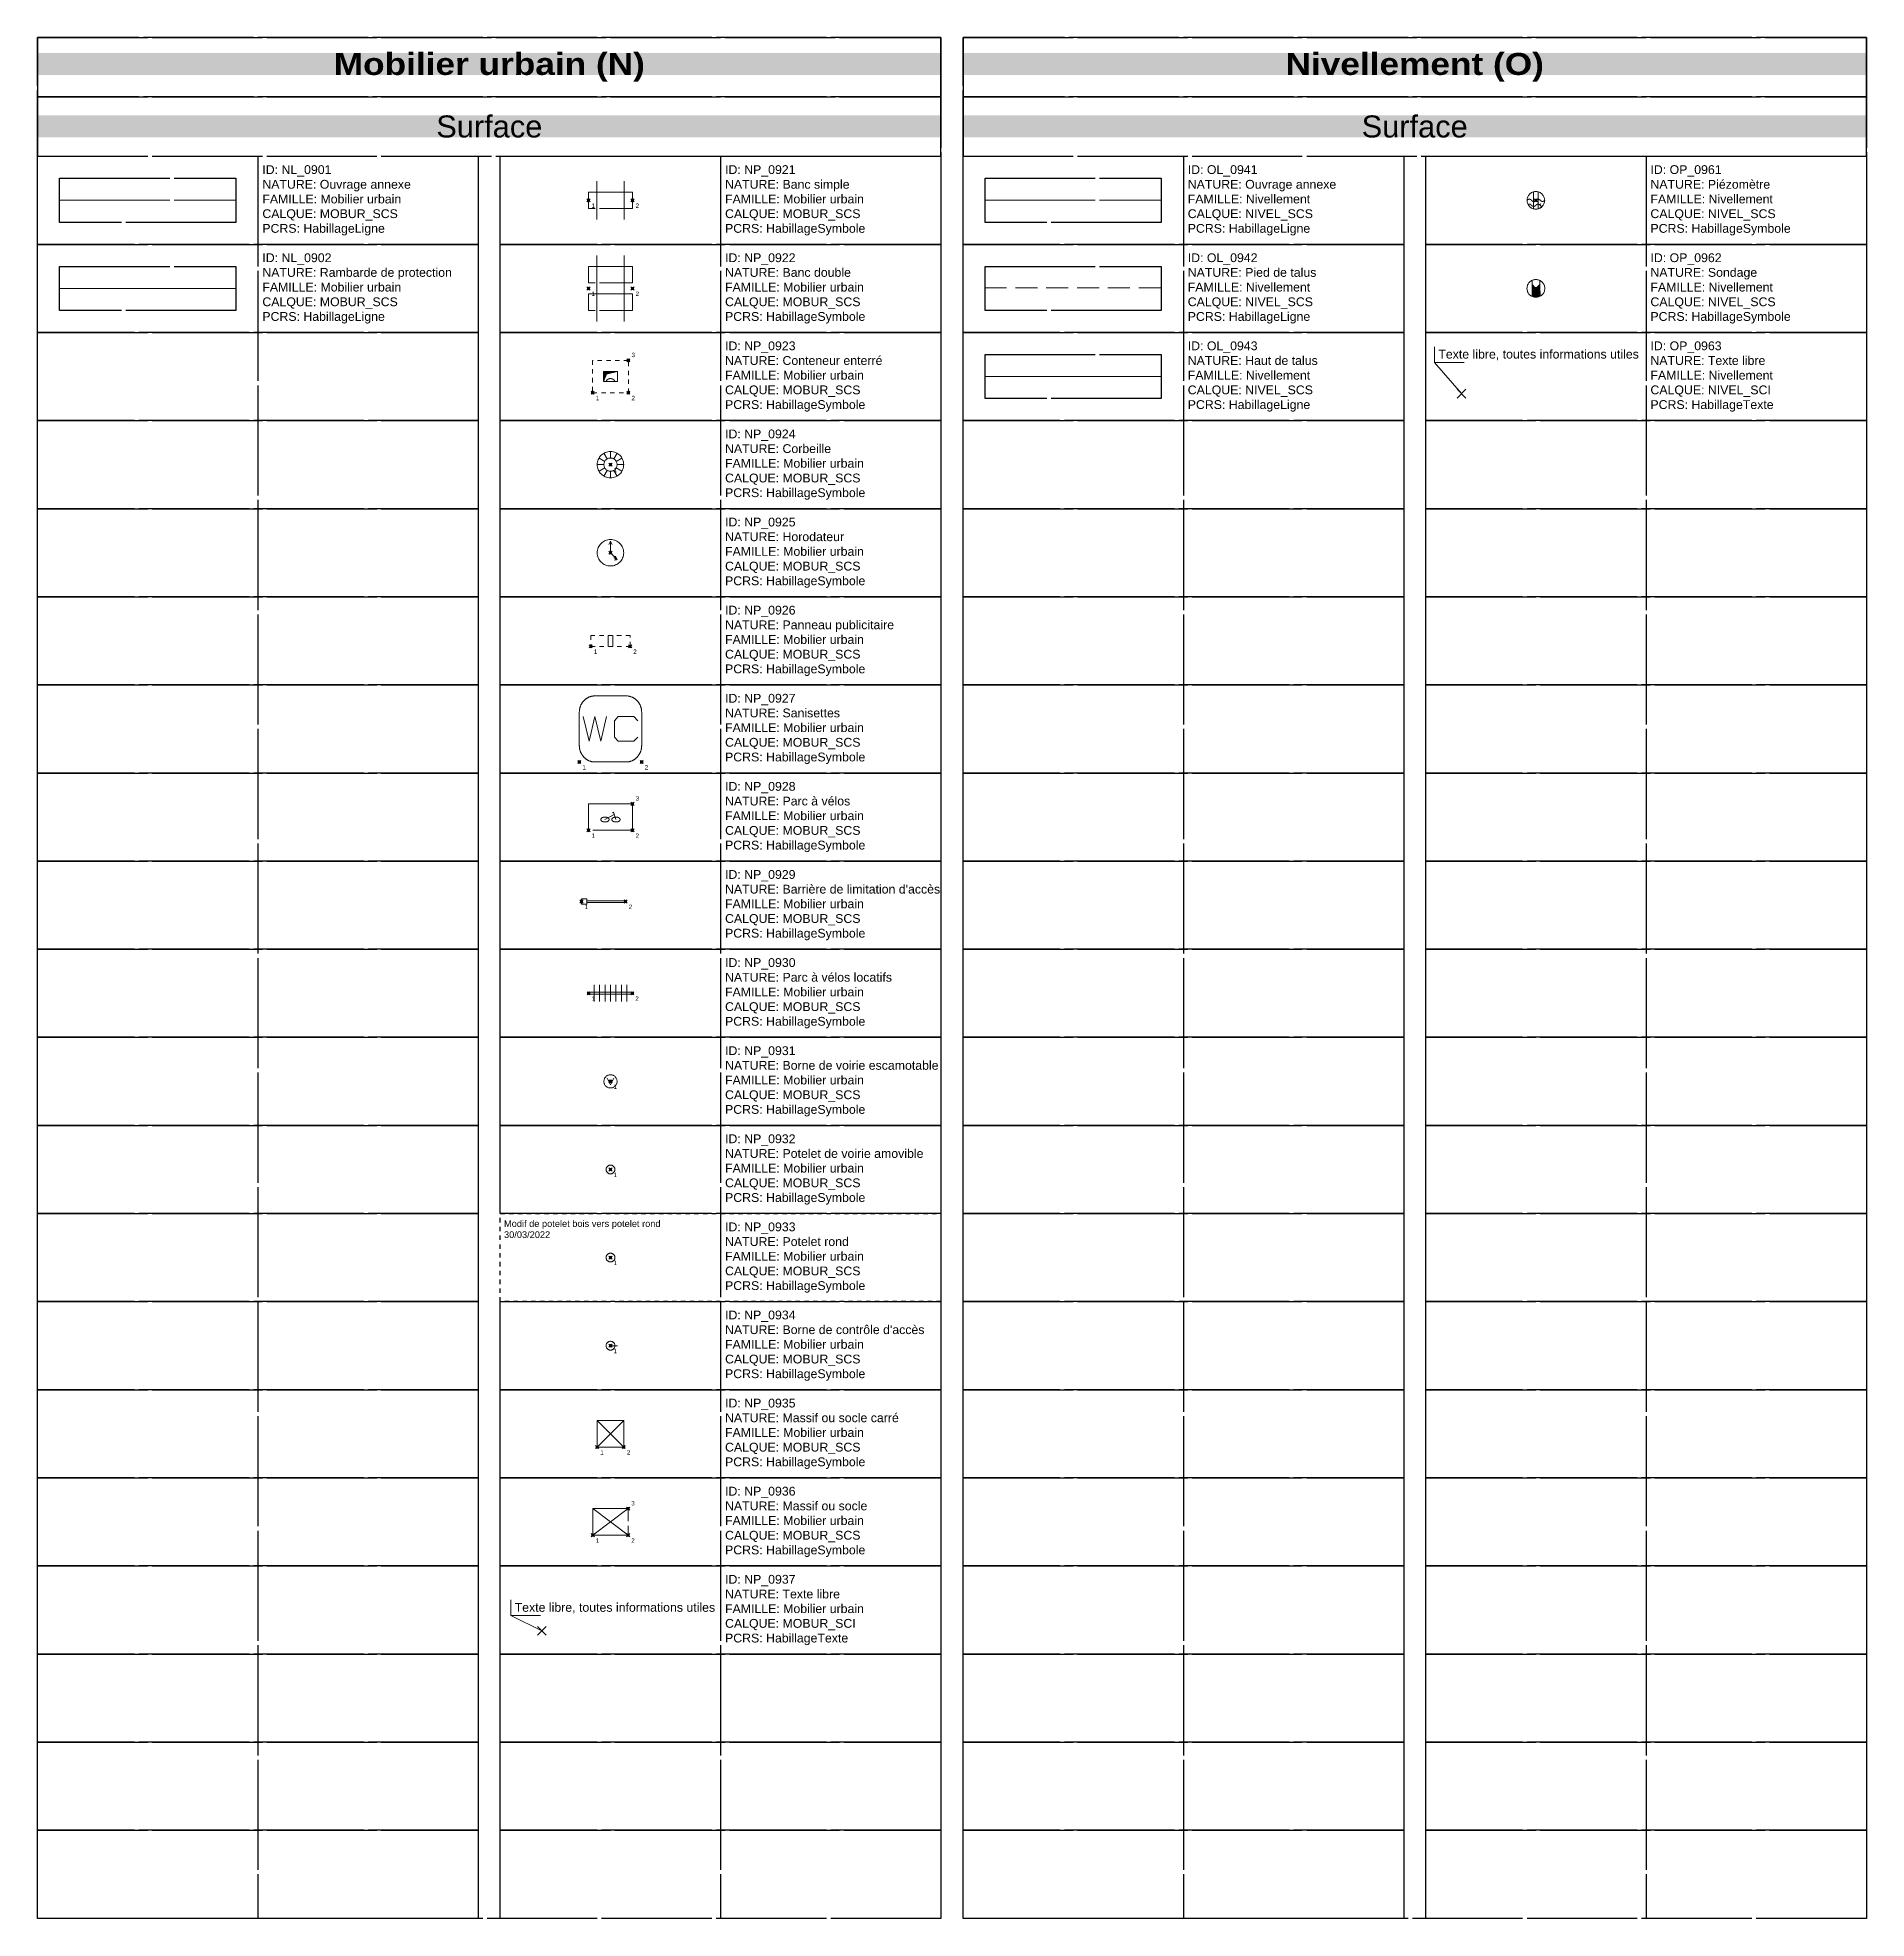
# Model space of a CAD drawing. Header units: metres. Extents: x 3067 to 3319, y 1703 to 1914.
# Drawn here: x 3109.05 to 3150.55, y 1759.87 to 1802.56 of the extents above; entities that cross this region are included whole.
import ezdxf

# ---------------------------------------------------------------- set-up
doc = ezdxf.new("R2010")
doc.units = ezdxf.units.M
doc.header["$PDMODE"] = 3
doc.header["$PDSIZE"] = 0.1
for name, pattern in [('NL_0901', [2.5, 2.5, 0]), ('OL_0941', [2.5, 2.5, 0]), ('OL_0942', [0.7, 0.5, -0.2]), ('Socle_Continu', [2.5, 2.5, 0]), ('Socle_Discontinu', [0.075, 0.05, -0.025])]:
    doc.linetypes.add(name, pattern=pattern)
doc.layers.get('0').update_dxf_attribs({"lineweight": 30})
for name, color, linetype, lineweight in [('1', 7, 'Socle_Continu', 30), ('2', 7, 'Socle_Continu', 30), ('3_sens et nbr de points', 7, 'Socle_Continu', 5), ('MOBUR_SCI', 251, 'Socle_Continu', 13), ('MOBUR_SCS', 251, 'Socle_Continu', 13), ('NIVEL_SCI', 102, 'Socle_Continu', 13), ('NIVEL_SCS', 102, 'Socle_Continu', 13)]:
    doc.layers.add(name, color=color, linetype=linetype, lineweight=lineweight)
doc.styles.get("Standard").update_dxf_attribs({"font": 'arial.ttf'})
doc.styles.add('Style_1', font='WINGDNG2.TTF')
doc.linetypes.add('NL_0902', pattern='A,0,["U",Style_1,S=0.127,R=0,X=-0.105,Y=-0.085],1', length=1)
doc.linetypes.add('OL_0943', pattern='A,0.4,["│",Standard,S=0.127,R=0,X=-0.32,Y=0.08],0.15,["l ı l ı l",Standard,S=0.127,R=0,X=-0.35,Y=0]', length=0.55)

# ---------------------------------------------------------------- blocks, each defined once
blk = doc.blocks.new('OP_0962')
at = {"layer": 'NIVEL_SCS', "linetype": 'Socle_Continu'}
h = blk.add_hatch(color=256, dxfattribs=at)
edge = h.paths.add_edge_path()
edge.add_line((-0.087, -0.181), (-0.087, 0.088))
edge.add_line((-0.087, 0.088), (0, 0))
edge.add_line((0, 0), (0.088, 0.088))
edge.add_line((0.088, 0.088), (0.088, -0.181))
edge.add_ellipse((0, 0.013), major_axis=(-0.151, 0.151), ratio=1, start_angle=110.798, end_angle=159.202, ccw=False)
for p, q in [((-0.087, -0.181), (-0.087, 0.181)), ((-0.087, -0.181), (-0.087, 0.088)), ((-0.087, 0.088), (0, 0)), ((-0.087, 0.088), (0, 0)), ((0, 0), (0.088, 0.088)), ((0, 0), (0.088, 0.088)), ((0.088, -0.181), (0.088, 0.181)), ((0.088, 0.088), (0.088, -0.181))]:
    blk.add_line(p, q, dxfattribs=at)
blk.add_circle((0, 0), 0.202, dxfattribs=at)
at = {"layer": 'NIVEL_SCS', "linetype": 'Socle_Continu', "flags": 9}
for tag, p in [('ID', (0.725, 0.539)), ('NATURE', (0.725, 0.218)), ('FAMILLE', (0.725, -0.103)), ('CALQUE', (0.725, -0.425)), ('PCRS', (0.725, -0.746))]:
    blk.add_attdef(tag, p, '', height=0.2, dxfattribs=at)
blk = doc.blocks.new('OP_0961')
at = {"layer": 'NIVEL_SCS', "linetype": 'Socle_Continu'}
for p, q in [((-0.05, 0.188), (-0.05, -0.187)), ((0.05, -0.187), (0.05, 0.188))]:
    blk.add_line(p, q, dxfattribs=at)
for points in [[(-0.1, 0, 0.035489), (-0.106, 0.007, 0.098491), (-0.126, 0.02, 0.098491), (-0.15, 0.025, 0.098491), (-0.174, 0.02, 0.098491), (-0.194, 0.007, 0.035489), (-0.2, 0, 0.098491)], [(-0.1, 0, 0.035489), (-0.094, -0.007, 0.098491), (-0.074, -0.02, 0.098491), (-0.05, -0.025, 0.098491), (-0.026, -0.02, 0.098491), (-0.006, -0.007, 0.035489), (0, 0, 0.098491)], [(0.1, 0, 0.035489), (0.094, 0.007, 0.098491), (0.074, 0.02, 0.098491), (0.05, 0.025, 0.098491), (0.026, 0.02, 0.098491), (0.006, 0.007, 0.035489), (0, 0, 0.098491)], [(0.1, 0, 0.035489), (0.106, -0.007, 0.098491), (0.126, -0.02, 0.098491), (0.15, -0.025, 0.098491), (0.174, -0.02, 0.098491), (0.194, -0.007, 0.035489), (0.2, 0, 0.098491)], [(-0.1, -0.112, 0.076987), (-0.109, -0.101, 0.098491), (-0.124, -0.09, 0.098491), (-0.142, -0.087, 0.098491), (-0.16, -0.09, 0.084355), (-0.174, -0.099)], [(-0.1, -0.112, 0.035489), (-0.094, -0.119, 0.098491), (-0.074, -0.133, 0.098491), (-0.05, -0.137, 0.098491), (-0.026, -0.133, 0.098491), (-0.006, -0.119, 0.035489), (0, -0.112, 0.098491)], [(0.1, -0.112, 0.035489), (0.094, -0.106, 0.098491), (0.074, -0.092, 0.098491), (0.05, -0.087, 0.098491), (0.026, -0.092, 0.098491), (0.006, -0.106, 0.035489), (0, -0.112, 0.098491)], [(0.1, -0.112, 0.080923), (0.109, -0.124, 0.098491), (0.123, -0.134, 0.098491), (0.141, -0.138, 0.017575), (0.144, -0.137, 0.098491)]]:
    blk.add_lwpolyline(points, format="xyb", dxfattribs=at)
blk.add_circle((0, 0), 0.2, dxfattribs=at)
at = {"layer": 'NIVEL_SCS', "linetype": 'Socle_Continu', "flags": 9}
for tag, p in [('ID', (0.961, 0.478)), ('NATURE', (0.961, 0.157)), ('FAMILLE', (0.961, -0.164)), ('CALQUE', (0.961, -0.485)), ('PCRS', (0.961, -0.807))]:
    blk.add_attdef(tag, p, '', height=0.2, dxfattribs=at)
blk = doc.blocks.new('*U63')
at = {"layer": 'NIVEL_SCI', "linetype": 'Socle_Continu'}
blk.add_line((-0.614, 0.709), (0, 0), dxfattribs=at)
at = {"layer": 'NIVEL_SCI', "linetype": 'Socle_Continu', "flags": 128}
blk.add_lwpolyline([(0.059, 0.709), (-0.614, 0.709), (-0.614, 1.066)], dxfattribs=at)
at = {"layer": 'NIVEL_SCI', "linetype": 'Socle_Continu'}
blk.add_point((0, 0), dxfattribs=at)
blk.add_attdef('TXT', (-0.526, 0.796), '', height=0.2, dxfattribs=at)
at = {"layer": 'NIVEL_SCI', "linetype": 'Socle_Continu', "flags": 9}
for tag, p in [('NATURE', (1.967, -0.177)), ('ID', (1.967, 0.144)), ('FAMILLE', (1.967, -0.499)), ('CALQUE', (1.967, -0.82)), ('PCRS', (1.967, -1.141))]:
    blk.add_attdef(tag, p, '', height=0.2, dxfattribs=at)
blk = doc.blocks.new('*U62')
at = {"layer": 'MOBUR_SCI', "linetype": 'Socle_Continu'}
blk.add_line((-0.705, 0.344), (0, 0), dxfattribs=at)
at = {"layer": 'MOBUR_SCI', "linetype": 'Socle_Continu', "flags": 128}
blk.add_lwpolyline([(-0.032, 0.344), (-0.705, 0.344), (-0.705, 0.701)], dxfattribs=at)
at = {"layer": 'MOBUR_SCI', "linetype": 'Socle_Continu'}
blk.add_point((0, 0), dxfattribs=at)
blk.add_attdef('TXT', (-0.617, 0.432), '', height=0.2, dxfattribs=at)
at = {"layer": 'MOBUR_SCI', "linetype": 'Socle_Continu', "flags": 9}
for tag, p in [('ID', (2.243, 0.041)), ('NATURE', (2.243, -0.28)), ('FAMILLE', (2.243, -0.602)), ('CALQUE', (2.243, -0.923)), ('PCRS', (2.243, -1.244))]:
    blk.add_attdef(tag, p, '', height=0.2, dxfattribs=at)
blk = doc.blocks.new('NP_0921')
at = {"layer": 'MOBUR_SCS', "linetype": 'Socle_Continu', "flags": 128}
for points in [[(0.188, -0.438), (0.188, 0.438)], [(0.812, -0.438), (0.812, 0.438)]]:
    blk.add_lwpolyline(points, dxfattribs=at)
blk.add_lwpolyline([(0, -0.188), (0, 0.188), (1, 0.188), (1, -0.188)], close=True, dxfattribs=at)
at = {"layer": 'MOBUR_SCS', "linetype": 'Socle_Continu', "flags": 9}
for tag, p in [('NATURE', (1.387, 0.266)), ('ID', (1.387, 0.588)), ('FAMILLE', (1.387, -0.055)), ('CALQUE', (1.387, -0.376)), ('PCRS', (1.387, -0.697))]:
    blk.add_attdef(tag, p, '', height=0.2, dxfattribs=at)
blk = doc.blocks.new('NP_0923')
at = {"layer": 'MOBUR_SCS', "linetype": 'Socle_Continu'}
blk.add_hatch(color=256, dxfattribs=at).paths.add_polyline_path([(0.25, 0.481), (0.562, 0.481), (0.317, 0.425), (0.25, 0.254)])
for p, q in [((0.25, 0.481), (0.562, 0.481)), ((0.25, 0.254), (0.25, 0.481)), ((0.562, 0.481), (0.317, 0.425)), ((0.562, 0.254), (0.562, 0.481)), ((0.317, 0.425), (0.25, 0.254)), ((0.25, 0.254), (0.562, 0.254))]:
    blk.add_line(p, q, dxfattribs=at)
at = {"layer": 'MOBUR_SCS', "linetype": 'Socle_Discontinu'}
blk.add_lwpolyline([(0, 0), (0.812, 0), (0.812, 0.735), (0, 0.735)], close=True, dxfattribs=at)
at = {"layer": 'MOBUR_SCS', "linetype": 'Socle_Continu'}
blk.add_lwpolyline([(0.508, 0.254, 0.022725), (0.505, 0.262, 0.101855), (0.481, 0.293, 0.094499), (0.447, 0.314, 0.089883), (0.406, 0.322, 0.089883), (0.365, 0.314, 0.094499), (0.331, 0.293, 0.101855), (0.308, 0.262, 0.022725), (0.305, 0.254, 0.107747)], format="xyb", dxfattribs=at)
at = {"layer": 'MOBUR_SCS', "linetype": 'Socle_Continu', "flags": 9}
for tag, p in [('ID', (1.418, 0.936)), ('NATURE', (1.418, 0.614)), ('FAMILLE', (1.418, 0.293)), ('CALQUE', (1.418, -0.028)), ('PCRS', (1.418, -0.349))]:
    blk.add_attdef(tag, p, '', height=0.2, dxfattribs=at)
blk = doc.blocks.new('NP_0924')
at = {"layer": 'MOBUR_SCS', "linetype": 'Socle_Continu'}
for p, q in [((-0.15, 0), (-0.3, 0)), ((-0.13, 0.075), (-0.26, 0.15)), ((-0.15, 0.26), (-0.075, 0.13)), ((0, 0.3), (0, 0.15)), ((0.075, 0.13), (0.15, 0.26)), ((0.26, 0.15), (0.13, 0.075)), ((0.15, 0), (0.3, 0)), ((-0.13, -0.075), (-0.26, -0.15)), ((-0.15, -0.26), (-0.075, -0.13)), ((0, -0.15), (0, -0.3)), ((0.075, -0.13), (0.15, -0.26)), ((0.13, -0.075), (0.26, -0.15))]:
    blk.add_line(p, q, dxfattribs=at)
for radius in [0.3, 0.15]:
    blk.add_circle((0, 0), radius, dxfattribs=at)
at = {"layer": 'MOBUR_SCS', "linetype": 'Socle_Continu', "flags": 9}
for tag, p in [('ID', (0.983, 0.656)), ('NATURE', (0.983, 0.335)), ('FAMILLE', (0.983, 0.013)), ('CALQUE', (0.983, -0.308)), ('PCRS', (0.983, -0.629))]:
    blk.add_attdef(tag, p, '', height=0.2, dxfattribs=at)
blk = doc.blocks.new('NP_0925')
at = {"layer": 'MOBUR_SCS', "linetype": 'Socle_Continu'}
for p, q in [((-0.038, 0.188), (0, 0.263)), ((0, 0), (0, 0.263)), ((0, 0.263), (0.037, 0.188)), ((0, 0), (0.15, -0.15)), ((0.15, -0.15), (0.075, -0.112)), ((0.112, -0.075), (0.15, -0.15))]:
    blk.add_line(p, q, dxfattribs=at)
blk.add_circle((0, 0), 0.3, dxfattribs=at)
at = {"layer": 'MOBUR_SCS', "linetype": 'Socle_Continu', "flags": 9}
for tag, p in [('NATURE', (0.882, 0.276)), ('ID', (0.882, 0.597)), ('FAMILLE', (0.882, -0.046)), ('CALQUE', (0.882, -0.367)), ('PCRS', (0.882, -0.688))]:
    blk.add_attdef(tag, p, '', height=0.2, dxfattribs=at)
blk = doc.blocks.new('NP_0926')
at = {"layer": 'MOBUR_SCS', "linetype": 'Socle_Continu'}
for p, q in [((0.392, 0), (0.392, 0.25)), ((0.503, 0.25), (0.503, 0))]:
    blk.add_line(p, q, dxfattribs=at)
at = {"layer": 'MOBUR_SCS', "linetype": 'Socle_Discontinu'}
blk.add_lwpolyline([(0, 0), (0.895, 0), (0.895, 0.25), (0, 0.25)], close=True, dxfattribs=at)
at = {"layer": 'MOBUR_SCS', "linetype": 'Socle_Continu', "flags": 9}
for tag, p in [('ID', (1.389, 0.803)), ('NATURE', (1.389, 0.481)), ('CALQUE', (1.389, -0.161)), ('FAMILLE', (1.389, 0.16)), ('PCRS', (1.389, -0.483))]:
    blk.add_attdef(tag, p, '', height=0.2, dxfattribs=at)
blk = doc.blocks.new('NP_0927')
at = {"layer": 'MOBUR_SCS', "linetype": 'Socle_Continu'}
blk.add_lwpolyline([(0.354, 0), (1.062, 0, 0.103781), (1.196, 0.028, 0.100527), (1.312, 0.11, 0.096244), (1.388, 0.23, 0.093419), (1.415, 0.375), (1.415, 1.125, 0.093419), (1.388, 1.27, 0.096244), (1.312, 1.39, 0.100527), (1.196, 1.472, 0.103781), (1.062, 1.5), (0.354, 1.5, 0.103781), (0.219, 1.472, 0.100527), (0.104, 1.39, 0.096244), (0.027, 1.27, 0.093419), (0, 1.125), (0, 0.375, 0.093419), (0.027, 0.23, 0.096244), (0.104, 0.11, 0.100527), (0.219, 0.028, 0.103781)], format="xyb", close=True, dxfattribs=at)
at = {"layer": 'MOBUR_SCS', "linetype": 'Socle_Continu', "flags": 128}
for points in [[(0.088, 1.031), (0.221, 0.469), (0.354, 1.031), (0.487, 0.469), (0.619, 1.031)], [(1.327, 0.938), (1.238, 1.031), (0.885, 1.031), (0.796, 0.938), (0.796, 0.563), (0.885, 0.469), (1.238, 0.469), (1.327, 0.563)]]:
    blk.add_lwpolyline(points, dxfattribs=at)
at = {"layer": 'MOBUR_SCS', "linetype": 'Socle_Continu', "flags": 9}
for tag, p in [('NATURE', (1.751, 1.093)), ('ID', (1.751, 1.414)), ('FAMILLE', (1.751, 0.772)), ('CALQUE', (1.751, 0.45)), ('PCRS', (1.751, 0.129))]:
    blk.add_attdef(tag, p, '', height=0.2, dxfattribs=at)
blk = doc.blocks.new('NP_0928')
at = {"layer": 'MOBUR_SCS', "linetype": 'Socle_Continu'}
for p, q in [((0.586, 0.356), (0.375, 0.244)), ((0.57, 0.408), (0.547, 0.398)), ((0.625, 0.244), (0.57, 0.408))]:
    blk.add_line(p, q, dxfattribs=at)
at = {"layer": 'MOBUR_SCS', "linetype": 'Socle_Continu', "flags": 128}
blk.add_lwpolyline([(0, 0.6), (1, 0.6), (1, 0), (0, 0)], close=True, dxfattribs=at)
at = {"layer": 'MOBUR_SCS', "linetype": 'Socle_Continu'}
for points in [[(0.469, 0.244, 0.152216), (0.463, 0.264, 0.106943), (0.441, 0.284, 0.074343), (0.413, 0.295, 0.060974), (0.375, 0.3, 0.060974), (0.337, 0.295, 0.074343), (0.309, 0.284, 0.106943), (0.287, 0.264, 0.152216), (0.281, 0.244, 0.152216)], [(0.281, 0.244, 0.152216), (0.287, 0.224, 0.106943), (0.309, 0.204, 0.074343), (0.337, 0.192, 0.060974), (0.375, 0.188, 0.060974), (0.413, 0.192, 0.074343), (0.441, 0.204, 0.106943), (0.463, 0.224, 0.152216), (0.469, 0.244, 0.152216)], [(0.719, 0.244, 0.152216), (0.713, 0.264, 0.106943), (0.691, 0.284, 0.074343), (0.663, 0.295, 0.060974), (0.625, 0.3, 0.060974), (0.587, 0.295, 0.074343), (0.559, 0.284, 0.106943), (0.537, 0.264, 0.152216), (0.531, 0.244, 0.152216)], [(0.531, 0.244, 0.152216), (0.537, 0.224, 0.106943), (0.559, 0.204, 0.074343), (0.587, 0.192, 0.060974), (0.625, 0.188, 0.060974), (0.663, 0.192, 0.074343), (0.691, 0.204, 0.106943), (0.713, 0.224, 0.152216), (0.719, 0.244, 0.152216)]]:
    blk.add_lwpolyline(points, format="xyb", dxfattribs=at)
at = {"layer": 'MOBUR_SCS', "linetype": 'Socle_Continu', "flags": 9}
for tag, p in [('ID', (1.449, 0.795)), ('NATURE', (1.449, 0.473)), ('CALQUE', (1.449, -0.169)), ('FAMILLE', (1.449, 0.152)), ('PCRS', (1.449, -0.49))]:
    blk.add_attdef(tag, p, '', height=0.2, dxfattribs=at)
blk = doc.blocks.new('NP_0929')
at = {"layer": 'MOBUR_SCS', "linetype": 'Socle_Continu', "flags": 128}
blk.add_lwpolyline([(0.12, 0.06), (0.12, -0.06), (0, -0.06), (0, 0.06)], close=True, dxfattribs=at)
blk.add_lwpolyline([(0.12, -0.019), (0.343, -0.019), (0.582, -0.019), (0.813, -0.019), (1.012, -0.019), (1.012, 0.019), (0.813, 0.019), (0.582, 0.019), (0.343, 0.019), (0.12, 0.019)], dxfattribs=at)
at = {"layer": 'MOBUR_SCS', "linetype": 'Socle_Continu', "flags": 9}
for tag, p in [('NATURE', (1.473, 0.242)), ('ID', (1.473, 0.564)), ('FAMILLE', (1.473, -0.079)), ('CALQUE', (1.473, -0.4)), ('PCRS', (1.473, -0.722))]:
    blk.add_attdef(tag, p, '', height=0.2, dxfattribs=at)
blk = doc.blocks.new('NP_0930')
at = {"layer": 'MOBUR_SCS', "linetype": 'Socle_Continu'}
for p, q in [((0.124, 0.188), (0.124, -0.187)), ((0.247, 0.188), (0.247, -0.187)), ((0.371, 0.188), (0.371, -0.187)), ((0.494, 0.188), (0.494, -0.187)), ((0.618, 0.188), (0.618, -0.187)), ((0.742, 0.188), (0.742, -0.187)), ((0.865, 0.188), (0.865, -0.187))]:
    blk.add_line(p, q, dxfattribs=at)
at = {"layer": 'MOBUR_SCS', "linetype": 'Socle_Continu', "flags": 128}
blk.add_lwpolyline([(0, -0.023), (0.989, -0.023), (0.989, 0.023), (0, 0.023)], close=True, dxfattribs=at)
at = {"layer": 'MOBUR_SCS', "linetype": 'Socle_Continu', "flags": 9}
for tag, p in [('ID', (1.406, 0.426)), ('NATURE', (1.406, 0.104)), ('CALQUE', (1.406, -0.538)), ('FAMILLE', (1.406, -0.217)), ('PCRS', (1.406, -0.86))]:
    blk.add_attdef(tag, p, '', height=0.2, dxfattribs=at)
blk = doc.blocks.new('NP_0931')
at = {"layer": 'MOBUR_SCS', "linetype": 'Socle_Continu'}
for p, q in [((-0.075, 0.075), (0, -0.075)), ((0, -0.075), (0.075, 0.075))]:
    blk.add_line(p, q, dxfattribs=at)
blk.add_circle((0, 0), 0.15, dxfattribs=at)
at = {"layer": 'MOBUR_SCS', "linetype": 'Socle_Continu', "flags": 9}
for tag, p in [('ID', (0.823, 0.509)), ('NATURE', (0.823, 0.187)), ('FAMILLE', (0.823, -0.134)), ('CALQUE', (0.823, -0.455)), ('PCRS', (0.823, -0.777))]:
    blk.add_attdef(tag, p, '', height=0.2, dxfattribs=at)
blk = doc.blocks.new('NP_0932')
at = {"layer": 'MOBUR_SCS', "linetype": 'Socle_Continu', "flags": 128}
blk.add_lwpolyline([(0, 0.025), (0.025, -0.025), (-0.025, -0.025)], close=True, dxfattribs=at)
at = {"layer": 'MOBUR_SCS', "linetype": 'Socle_Continu'}
blk.add_circle((0, 0), 0.1, dxfattribs=at)
at = {"layer": 'MOBUR_SCS', "linetype": 'Socle_Continu', "flags": 9}
for tag, p in [('NATURE', (0.745, 0.24)), ('ID', (0.745, 0.561)), ('FAMILLE', (0.745, -0.081)), ('CALQUE', (0.745, -0.402)), ('PCRS', (0.745, -0.724))]:
    blk.add_attdef(tag, p, '', height=0.2, dxfattribs=at)
blk = doc.blocks.new('NP_0933')
at = {"layer": 'MOBUR_SCS', "linetype": 'Socle_Continu'}
blk.add_circle((0, 0), 0.1, dxfattribs=at)
at = {"layer": 'MOBUR_SCS', "linetype": 'Socle_Continu', "flags": 9}
for tag, p in [('ID', (0.75, 0.466)), ('NATURE', (0.75, 0.144)), ('FAMILLE', (0.75, -0.177)), ('CALQUE', (0.75, -0.498)), ('PCRS', (0.75, -0.82))]:
    blk.add_attdef(tag, p, '', height=0.2, dxfattribs=at)
blk = doc.blocks.new('NP_0934')
at = {"layer": 'MOBUR_SCS', "linetype": 'Socle_Continu'}
blk.add_line((0, 0), (0.162, 0), dxfattribs=at)
blk.add_circle((0, 0), 0.1, dxfattribs=at)
at = {"layer": 'MOBUR_SCS', "linetype": 'Socle_Continu', "flags": 9}
for tag, p in [('NATURE', (0.779, 0.242)), ('ID', (0.779, 0.563)), ('FAMILLE', (0.779, -0.08)), ('CALQUE', (0.779, -0.401)), ('PCRS', (0.779, -0.722))]:
    blk.add_attdef(tag, p, '', height=0.2, dxfattribs=at)
blk = doc.blocks.new('NP_0935')
at = {"layer": 'MOBUR_SCS', "linetype": 'Socle_Continu'}
for p, q in [((0, 0), (0.604, 0.604)), ((0, 0.604), (0.604, 0))]:
    blk.add_line(p, q, dxfattribs=at)
at = {"layer": 'MOBUR_SCS', "linetype": 'Socle_Continu', "flags": 128}
blk.add_lwpolyline([(0, 0), (0, 0.604), (0.604, 0.604), (0.604, 0)], close=True, dxfattribs=at)
at = {"layer": 'MOBUR_SCS', "linetype": 'Socle_Continu', "flags": 9}
for tag, p in [('ID', (1.127, 0.841)), ('NATURE', (1.127, 0.519)), ('CALQUE', (1.127, -0.123)), ('FAMILLE', (1.127, 0.198)), ('PCRS', (1.127, -0.445))]:
    blk.add_attdef(tag, p, '', height=0.2, dxfattribs=at)
blk = doc.blocks.new('NP_0936')
at = {"layer": 'MOBUR_SCS', "linetype": 'Socle_Continu'}
for p, q in [((0, 0), (0.804, 0.604)), ((0, 0.604), (0.804, 0))]:
    blk.add_line(p, q, dxfattribs=at)
at = {"layer": 'MOBUR_SCS', "linetype": 'Socle_Continu', "flags": 128}
blk.add_lwpolyline([(0.804, 0), (0, 0), (0, 0.604), (0.804, 0.604)], close=True, dxfattribs=at)
at = {"layer": 'MOBUR_SCS', "linetype": 'Socle_Continu', "flags": 9}
for tag, p in [('ID', (1.232, 0.847)), ('NATURE', (1.232, 0.525)), ('CALQUE', (1.232, -0.117)), ('FAMILLE', (1.232, 0.204)), ('PCRS', (1.232, -0.438))]:
    blk.add_attdef(tag, p, '', height=0.2, dxfattribs=at)
blk = doc.blocks.new('NP_0922')
at = {"layer": 'MOBUR_SCS', "linetype": 'Socle_Continu', "flags": 128}
for points in [[(0, 0.125), (0, 0.5), (1, 0.5), (1, 0.125)], [(0, -0.5), (0, -0.125), (1, -0.125), (1, -0.5)]]:
    blk.add_lwpolyline(points, close=True, dxfattribs=at)
for points in [[(0.188, 0.75), (0.188, -0.75)], [(0.812, -0.75), (0.812, 0.75)]]:
    blk.add_lwpolyline(points, dxfattribs=at)
at = {"layer": 'MOBUR_SCS', "linetype": 'Socle_Continu', "flags": 9}
for tag, p in [('ID', (1.486, 0.505)), ('NATURE', (1.486, 0.184)), ('FAMILLE', (1.486, -0.137)), ('CALQUE', (1.486, -0.459)), ('PCRS', (1.486, -0.78))]:
    blk.add_attdef(tag, p, '', height=0.2, dxfattribs=at)

msp = doc.modelspace()

# ---------------------------------------------------------------- linework, layer by layer
at = {"linetype": 'Socle_Continu'}
for p, q in [((3114.049, 1799.866), (3114.049, 1759.866)), ((3124.549, 1799.866), (3124.549, 1759.866)), ((3135.049, 1799.866), (3135.049, 1759.866)), ((3145.549, 1799.866), (3145.549, 1759.866))]:
    msp.add_line(p, q, dxfattribs=at)
for points in [[(3109.049, 1801.213), (3129.549, 1801.213), (3129.549, 1802.56), (3109.049, 1802.56)], [(3130.049, 1801.213), (3150.549, 1801.213), (3150.549, 1802.56), (3130.049, 1802.56)], [(3109.049, 1799.866), (3129.549, 1799.866), (3129.549, 1801.213), (3109.049, 1801.213)], [(3130.049, 1799.866), (3150.549, 1799.866), (3150.549, 1801.213), (3130.049, 1801.213)], [(3109.049, 1799.866), (3119.049, 1799.866), (3119.049, 1797.866), (3109.049, 1797.866)], [(3119.549, 1799.866), (3129.549, 1799.866), (3129.549, 1797.866), (3119.549, 1797.866)], [(3130.049, 1799.866), (3140.049, 1799.866), (3140.049, 1797.866), (3130.049, 1797.866)], [(3140.549, 1799.866), (3150.549, 1799.866), (3150.549, 1797.866), (3140.549, 1797.866)], [(3109.049, 1797.866), (3119.049, 1797.866), (3119.049, 1795.866), (3109.049, 1795.866)], [(3119.549, 1797.866), (3129.549, 1797.866), (3129.549, 1795.866), (3119.549, 1795.866)], [(3130.049, 1797.866), (3140.049, 1797.866), (3140.049, 1795.866), (3130.049, 1795.866)], [(3140.549, 1797.866), (3150.549, 1797.866), (3150.549, 1795.866), (3140.549, 1795.866)], [(3109.049, 1795.866), (3119.049, 1795.866), (3119.049, 1793.866), (3109.049, 1793.866)], [(3119.549, 1795.866), (3129.549, 1795.866), (3129.549, 1793.866), (3119.549, 1793.866)], [(3130.049, 1795.866), (3140.049, 1795.866), (3140.049, 1793.866), (3130.049, 1793.866)], [(3140.549, 1795.866), (3150.549, 1795.866), (3150.549, 1793.866), (3140.549, 1793.866)], [(3109.049, 1793.866), (3119.049, 1793.866), (3119.049, 1791.866), (3109.049, 1791.866)], [(3119.549, 1793.866), (3129.549, 1793.866), (3129.549, 1791.866), (3119.549, 1791.866)], [(3130.049, 1793.866), (3140.049, 1793.866), (3140.049, 1791.866), (3130.049, 1791.866)], [(3140.549, 1793.866), (3150.549, 1793.866), (3150.549, 1791.866), (3140.549, 1791.866)], [(3109.049, 1791.866), (3119.049, 1791.866), (3119.049, 1789.866), (3109.049, 1789.866)], [(3119.549, 1791.866), (3129.549, 1791.866), (3129.549, 1789.866), (3119.549, 1789.866)], [(3130.049, 1791.866), (3140.049, 1791.866), (3140.049, 1789.866), (3130.049, 1789.866)], [(3140.549, 1791.866), (3150.549, 1791.866), (3150.549, 1789.866), (3140.549, 1789.866)], [(3109.049, 1789.866), (3119.049, 1789.866), (3119.049, 1787.866), (3109.049, 1787.866)], [(3119.549, 1789.866), (3129.549, 1789.866), (3129.549, 1787.866), (3119.549, 1787.866)], [(3130.049, 1789.866), (3140.049, 1789.866), (3140.049, 1787.866), (3130.049, 1787.866)], [(3140.549, 1789.866), (3150.549, 1789.866), (3150.549, 1787.866), (3140.549, 1787.866)], [(3109.049, 1787.866), (3119.049, 1787.866), (3119.049, 1785.866), (3109.049, 1785.866)], [(3119.549, 1787.866), (3129.549, 1787.866), (3129.549, 1785.866), (3119.549, 1785.866)], [(3130.049, 1787.866), (3140.049, 1787.866), (3140.049, 1785.866), (3130.049, 1785.866)], [(3140.549, 1787.866), (3150.549, 1787.866), (3150.549, 1785.866), (3140.549, 1785.866)], [(3109.049, 1785.866), (3119.049, 1785.866), (3119.049, 1783.866), (3109.049, 1783.866)], [(3119.549, 1785.866), (3129.549, 1785.866), (3129.549, 1783.866), (3119.549, 1783.866)], [(3130.049, 1785.866), (3140.049, 1785.866), (3140.049, 1783.866), (3130.049, 1783.866)], [(3140.549, 1785.866), (3150.549, 1785.866), (3150.549, 1783.866), (3140.549, 1783.866)], [(3109.049, 1783.866), (3119.049, 1783.866), (3119.049, 1781.866), (3109.049, 1781.866)], [(3119.549, 1783.866), (3129.549, 1783.866), (3129.549, 1781.866), (3119.549, 1781.866)], [(3130.049, 1783.866), (3140.049, 1783.866), (3140.049, 1781.866), (3130.049, 1781.866)], [(3140.549, 1783.866), (3150.549, 1783.866), (3150.549, 1781.866), (3140.549, 1781.866)], [(3109.049, 1781.866), (3119.049, 1781.866), (3119.049, 1779.866), (3109.049, 1779.866)], [(3119.549, 1781.866), (3129.549, 1781.866), (3129.549, 1779.866), (3119.549, 1779.866)], [(3130.049, 1781.866), (3140.049, 1781.866), (3140.049, 1779.866), (3130.049, 1779.866)], [(3140.549, 1781.866), (3150.549, 1781.866), (3150.549, 1779.866), (3140.549, 1779.866)], [(3109.049, 1779.866), (3119.049, 1779.866), (3119.049, 1777.866), (3109.049, 1777.866)], [(3119.549, 1779.866), (3129.549, 1779.866), (3129.549, 1777.866), (3119.549, 1777.866)], [(3130.049, 1779.866), (3140.049, 1779.866), (3140.049, 1777.866), (3130.049, 1777.866)], [(3140.549, 1779.866), (3150.549, 1779.866), (3150.549, 1777.866), (3140.549, 1777.866)], [(3109.049, 1777.866), (3119.049, 1777.866), (3119.049, 1775.866), (3109.049, 1775.866)], [(3119.549, 1777.866), (3129.549, 1777.866), (3129.549, 1775.866), (3119.549, 1775.866)], [(3130.049, 1777.866), (3140.049, 1777.866), (3140.049, 1775.866), (3130.049, 1775.866)], [(3140.549, 1777.866), (3150.549, 1777.866), (3150.549, 1775.866), (3140.549, 1775.866)], [(3109.049, 1775.866), (3119.049, 1775.866), (3119.049, 1773.866), (3109.049, 1773.866)], [(3130.049, 1775.866), (3140.049, 1775.866), (3140.049, 1773.866), (3130.049, 1773.866)], [(3140.549, 1775.866), (3150.549, 1775.866), (3150.549, 1773.866), (3140.549, 1773.866)], [(3109.049, 1773.866), (3119.049, 1773.866), (3119.049, 1771.866), (3109.049, 1771.866)], [(3119.549, 1773.866), (3129.549, 1773.866), (3129.549, 1771.866), (3119.549, 1771.866)], [(3130.049, 1773.866), (3140.049, 1773.866), (3140.049, 1771.866), (3130.049, 1771.866)], [(3140.549, 1773.866), (3150.549, 1773.866), (3150.549, 1771.866), (3140.549, 1771.866)], [(3109.049, 1771.866), (3119.049, 1771.866), (3119.049, 1769.866), (3109.049, 1769.866)], [(3119.549, 1771.866), (3129.549, 1771.866), (3129.549, 1769.866), (3119.549, 1769.866)], [(3130.049, 1771.866), (3140.049, 1771.866), (3140.049, 1769.866), (3130.049, 1769.866)], [(3140.549, 1771.866), (3150.549, 1771.866), (3150.549, 1769.866), (3140.549, 1769.866)], [(3109.049, 1769.866), (3119.049, 1769.866), (3119.049, 1767.866), (3109.049, 1767.866)], [(3119.549, 1769.866), (3129.549, 1769.866), (3129.549, 1767.866), (3119.549, 1767.866)], [(3130.049, 1769.866), (3140.049, 1769.866), (3140.049, 1767.866), (3130.049, 1767.866)], [(3140.549, 1769.866), (3150.549, 1769.866), (3150.549, 1767.866), (3140.549, 1767.866)], [(3109.049, 1767.866), (3119.049, 1767.866), (3119.049, 1765.866), (3109.049, 1765.866)], [(3119.549, 1767.866), (3129.549, 1767.866), (3129.549, 1765.866), (3119.549, 1765.866)], [(3130.049, 1767.866), (3140.049, 1767.866), (3140.049, 1765.866), (3130.049, 1765.866)], [(3140.549, 1767.866), (3150.549, 1767.866), (3150.549, 1765.866), (3140.549, 1765.866)], [(3109.049, 1765.866), (3119.049, 1765.866), (3119.049, 1763.866), (3109.049, 1763.866)], [(3119.549, 1765.866), (3129.549, 1765.866), (3129.549, 1763.866), (3119.549, 1763.866)], [(3130.049, 1765.866), (3140.049, 1765.866), (3140.049, 1763.866), (3130.049, 1763.866)], [(3140.549, 1765.866), (3150.549, 1765.866), (3150.549, 1763.866), (3140.549, 1763.866)], [(3109.049, 1763.866), (3119.049, 1763.866), (3119.049, 1761.866), (3109.049, 1761.866)], [(3119.549, 1763.866), (3129.549, 1763.866), (3129.549, 1761.866), (3119.549, 1761.866)], [(3130.049, 1763.866), (3140.049, 1763.866), (3140.049, 1761.866), (3130.049, 1761.866)], [(3140.549, 1763.866), (3150.549, 1763.866), (3150.549, 1761.866), (3140.549, 1761.866)], [(3109.049, 1761.866), (3119.049, 1761.866), (3119.049, 1759.866), (3109.049, 1759.866)], [(3119.549, 1761.866), (3129.549, 1761.866), (3129.549, 1759.866), (3119.549, 1759.866)], [(3130.049, 1761.866), (3140.049, 1761.866), (3140.049, 1759.866), (3130.049, 1759.866)], [(3140.549, 1761.866), (3150.549, 1761.866), (3150.549, 1759.866), (3140.549, 1759.866)]]:
    msp.add_lwpolyline(points, close=True, dxfattribs=at)
at = {"color": 231, "linetype": 'Socle_Discontinu'}
msp.add_lwpolyline([(3119.549, 1775.866), (3129.549, 1775.866), (3129.549, 1773.866), (3119.549, 1773.866)], close=True, dxfattribs=at)
at = {"layer": '1', "color": 251, "linetype": 'Socle_Continu'}
msp.add_lwpolyline([(3109.049, 1802.56), (3129.549, 1802.56), (3129.549, 1759.866), (3109.049, 1759.866)], close=True, dxfattribs=at)
at = {"layer": '1', "color": 102, "linetype": 'Socle_Continu'}
msp.add_lwpolyline([(3130.049, 1802.56), (3150.549, 1802.56), (3150.549, 1759.866), (3130.049, 1759.866)], close=True, dxfattribs=at)
at = {"layer": '2', "linetype": 'Socle_Continu'}
for points in [[(3109.549, 1799.366), (3113.549, 1799.366), (3113.549, 1798.366), (3109.549, 1798.366)], [(3130.549, 1799.366), (3134.549, 1799.366), (3134.549, 1798.366), (3130.549, 1798.366)], [(3109.549, 1797.366), (3113.549, 1797.366), (3113.549, 1796.366), (3109.549, 1796.366)], [(3130.549, 1797.366), (3134.549, 1797.366), (3134.549, 1796.366), (3130.549, 1796.366)], [(3130.549, 1795.366), (3134.549, 1795.366), (3134.549, 1794.366), (3130.549, 1794.366)]]:
    msp.add_lwpolyline(points, close=True, dxfattribs=at)
at = {"layer": '3_sens et nbr de points', "linetype": 'Socle_Continu'}
for p, q in [((3121.514, 1798.901), (3121.585, 1798.83)), ((3121.514, 1798.901), (3121.585, 1798.83)), ((3121.514, 1798.83), (3121.585, 1798.901)), ((3122.514, 1798.901), (3122.585, 1798.83)), ((3122.514, 1798.83), (3122.585, 1798.901)), ((3143.014, 1798.901), (3143.085, 1798.83)), ((3143.014, 1798.901), (3143.085, 1798.83)), ((3143.014, 1798.83), (3143.085, 1798.901)), ((3121.514, 1796.901), (3121.585, 1796.83)), ((3121.514, 1796.901), (3121.585, 1796.83)), ((3121.514, 1796.83), (3121.585, 1796.901)), ((3122.514, 1796.901), (3122.585, 1796.83)), ((3122.514, 1796.83), (3122.585, 1796.901)), ((3143.014, 1796.901), (3143.085, 1796.83)), ((3143.014, 1796.901), (3143.085, 1796.83)), ((3143.014, 1796.83), (3143.085, 1796.901)), ((3122.42, 1795.269), (3122.491, 1795.198)), ((3122.42, 1795.269), (3122.491, 1795.198)), ((3122.42, 1795.198), (3122.491, 1795.269)), ((3121.608, 1794.534), (3121.678, 1794.463)), ((3121.608, 1794.534), (3121.678, 1794.463)), ((3121.608, 1794.463), (3121.678, 1794.534)), ((3122.42, 1794.534), (3122.491, 1794.463)), ((3122.42, 1794.463), (3122.491, 1794.534)), ((3122.014, 1792.901), (3122.085, 1792.83)), ((3122.014, 1792.901), (3122.085, 1792.83)), ((3122.014, 1792.83), (3122.085, 1792.901)), ((3122.014, 1790.901), (3122.085, 1790.83)), ((3122.014, 1790.901), (3122.085, 1790.83)), ((3122.014, 1790.83), (3122.085, 1790.901)), ((3121.566, 1788.776), (3121.637, 1788.705)), ((3121.566, 1788.776), (3121.637, 1788.705)), ((3121.566, 1788.705), (3121.637, 1788.776)), ((3122.461, 1788.776), (3122.532, 1788.705)), ((3122.461, 1788.705), (3122.532, 1788.776)), ((3121.306, 1786.151), (3121.377, 1786.08)), ((3121.306, 1786.151), (3121.377, 1786.08)), ((3121.306, 1786.08), (3121.377, 1786.151)), ((3122.722, 1786.151), (3122.792, 1786.08)), ((3122.722, 1786.08), (3122.792, 1786.151)), ((3122.514, 1785.201), (3122.585, 1785.13)), ((3122.514, 1785.201), (3122.585, 1785.13)), ((3122.514, 1785.13), (3122.585, 1785.201)), ((3121.514, 1784.601), (3121.585, 1784.53)), ((3121.514, 1784.601), (3121.585, 1784.53)), ((3121.514, 1784.53), (3121.585, 1784.601)), ((3122.514, 1784.601), (3122.585, 1784.53)), ((3122.514, 1784.53), (3122.585, 1784.601)), ((3121.356, 1782.984), (3121.426, 1782.914)), ((3121.356, 1782.984), (3121.426, 1782.914)), ((3121.356, 1782.914), (3121.426, 1782.984)), ((3122.356, 1782.984), (3122.426, 1782.914)), ((3122.356, 1782.914), (3122.426, 1782.984)), ((3121.52, 1780.901), (3121.59, 1780.83)), ((3121.52, 1780.901), (3121.59, 1780.83)), ((3121.52, 1780.83), (3121.59, 1780.901)), ((3122.508, 1780.901), (3122.579, 1780.83)), ((3122.508, 1780.83), (3122.579, 1780.901)), ((3122.014, 1778.901), (3122.085, 1778.83)), ((3122.014, 1778.901), (3122.085, 1778.83)), ((3122.014, 1778.83), (3122.085, 1778.901)), ((3122.014, 1776.901), (3122.085, 1776.83)), ((3122.014, 1776.901), (3122.085, 1776.83)), ((3122.014, 1776.83), (3122.085, 1776.901)), ((3122.014, 1774.901), (3122.085, 1774.83)), ((3122.014, 1774.901), (3122.085, 1774.83)), ((3122.014, 1774.83), (3122.085, 1774.901)), ((3122.014, 1772.901), (3122.085, 1772.83)), ((3122.014, 1772.901), (3122.085, 1772.83)), ((3122.014, 1772.83), (3122.085, 1772.901)), ((3121.712, 1770.599), (3121.783, 1770.529)), ((3121.712, 1770.599), (3121.783, 1770.529)), ((3121.712, 1770.529), (3121.783, 1770.599)), ((3122.316, 1770.599), (3122.386, 1770.529)), ((3122.316, 1770.529), (3122.386, 1770.599)), ((3122.415, 1769.203), (3122.486, 1769.132)), ((3122.415, 1769.203), (3122.486, 1769.132)), ((3122.415, 1769.132), (3122.486, 1769.203)), ((3121.612, 1768.599), (3121.683, 1768.529)), ((3121.612, 1768.599), (3121.683, 1768.529)), ((3121.612, 1768.529), (3121.683, 1768.599)), ((3122.416, 1768.6), (3122.486, 1768.529)), ((3122.416, 1768.529), (3122.486, 1768.6))]:
    msp.add_line(p, q, dxfattribs=at)
for centre in [(3121.549, 1798.866), (3122.549, 1798.866), (3143.049, 1798.866), (3121.549, 1796.866), (3122.549, 1796.866), (3143.049, 1796.866), (3122.455, 1795.233), (3121.643, 1794.498), (3122.455, 1794.498), (3122.049, 1792.866), (3122.049, 1790.866), (3121.602, 1788.741), (3122.497, 1788.741), (3121.342, 1786.116), (3122.757, 1786.116), (3122.549, 1785.166), (3121.549, 1784.566), (3122.549, 1784.566), (3121.391, 1782.949), (3122.391, 1782.949), (3121.555, 1780.866), (3122.544, 1780.866), (3122.049, 1778.866), (3122.049, 1776.866), (3122.049, 1774.866), (3122.049, 1772.866), (3121.747, 1770.564), (3122.351, 1770.564), (3122.45, 1769.168), (3121.647, 1768.564), (3122.451, 1768.565)]:
    msp.add_circle(centre, 0.025, dxfattribs=at)
at = {"layer": 'MOBUR_SCS', "linetype": 'NL_0901', "flags": 128}
msp.add_lwpolyline([(3109.549, 1798.866), (3113.549, 1798.866)], dxfattribs=at)
at = {"layer": 'MOBUR_SCS', "linetype": 'NL_0902', "flags": 128}
msp.add_lwpolyline([(3109.549, 1796.866), (3113.549, 1796.866)], dxfattribs=at)
at = {"layer": 'NIVEL_SCS', "linetype": 'OL_0941', "flags": 128}
msp.add_lwpolyline([(3130.549, 1798.866), (3134.549, 1798.866)], dxfattribs=at)
at = {"layer": 'NIVEL_SCS', "linetype": 'OL_0942', "flags": 128}
msp.add_lwpolyline([(3130.538, 1796.881), (3134.538, 1796.881)], dxfattribs=at)
at = {"layer": 'NIVEL_SCS', "linetype": 'OL_0943', "flags": 128}
msp.add_lwpolyline([(3130.549, 1794.866), (3134.549, 1794.866)], dxfattribs=at)

# ---------------------------------------------------------------- block references
at = {"layer": 'MOBUR_SCI', "linetype": 'Socle_Continu'}
msp.add_blockref('*U62', (3120.492, 1766.394), dxfattribs=at).add_auto_attribs({'TXT': 'Texte libre, toutes informations utiles'})
at = {"layer": 'MOBUR_SCS', "linetype": 'Socle_Continu'}
for name, p in [('NP_0921', (3121.549, 1798.866)), ('NP_0922', (3121.549, 1796.866)), ('NP_0923', (3121.643, 1794.498)), ('NP_0924', (3122.049, 1792.866)), ('NP_0925', (3122.049, 1790.866)), ('NP_0926', (3121.602, 1788.741)), ('NP_0927', (3121.342, 1786.116)), ('NP_0928', (3121.549, 1784.566)), ('NP_0929', (3121.391, 1782.949)), ('NP_0930', (3121.555, 1780.866)), ('NP_0931', (3122.049, 1778.866)), ('NP_0932', (3122.049, 1776.866)), ('NP_0933', (3122.049, 1774.866)), ('NP_0934', (3122.049, 1772.866)), ('NP_0935', (3121.747, 1770.564)), ('NP_0936', (3121.647, 1768.564))]:
    msp.add_blockref(name, p, dxfattribs=at)
at = {"layer": 'NIVEL_SCI', "linetype": 'Socle_Continu'}
msp.add_blockref('*U63', (3141.362, 1794.478), dxfattribs=at).add_auto_attribs({'TXT': 'Texte libre, toutes informations utiles'})
at = {"layer": 'NIVEL_SCS', "linetype": 'Socle_Continu'}
for name, p in [('OP_0961', (3143.049, 1798.866)), ('OP_0962', (3143.049, 1796.866))]:
    msp.add_blockref(name, p, dxfattribs=at)

# ---------------------------------------------------------------- texts
at = {"linetype": 'Socle_Continu', "char_height": 0.5, "width": 20.5, "attachment_point": 5, "bg_fill": 1, "box_fill_scale": 1, "bg_fill_transparency": 0}
for s, insert, bg_fill_color in [('{\\fArial Black|b0|i0|c0|p34;\\C256;\\c16777215;Mobilier urbain (N)}', (3119.299, 1801.886), 251), ('{\\fArial Black|b0|i0|c0|p34;\\C256;\\c16777215;Nivellement (O)}', (3140.299, 1801.886), 102), ('Surface', (3119.299, 1800.539), 254), ('Surface', (3140.299, 1800.539), 254)]:
    msp.add_mtext(s, dxfattribs=dict(at, insert=insert, bg_fill_color=bg_fill_color))
at = {"linetype": 'Socle_Continu', "char_height": 0.2, "width": 4.9, "attachment_point": 4}
for s, insert in [('ID: NL_0901\\PNATURE: Ouvrage annexe\\PFAMILLE: Mobilier urbain\\PCALQUE: MOBUR_SCS\\PPCRS: HabillageLigne', (3114.149, 1798.866)), ('ID: NP_0921\\PNATURE: Banc simple\\PFAMILLE: Mobilier urbain\\PCALQUE: MOBUR_SCS\\PPCRS: HabillageSymbole', (3124.649, 1798.866)), ('ID: OL_0941\\PNATURE: Ouvrage annexe\\PFAMILLE: Nivellement\\PCALQUE: NIVEL_SCS\\PPCRS: HabillageLigne', (3135.149, 1798.866)), ('ID: OP_0961\\PNATURE: Piézomètre\\PFAMILLE: Nivellement\\PCALQUE: NIVEL_SCS\\PPCRS: HabillageSymbole', (3145.649, 1798.866)), ('ID: NL_0902\\PNATURE: Rambarde de protection\\PFAMILLE: Mobilier urbain\\PCALQUE: MOBUR_SCS\\PPCRS: HabillageLigne', (3114.149, 1796.866)), ('ID: NP_0922\\PNATURE: Banc double\\PFAMILLE: Mobilier urbain\\PCALQUE: MOBUR_SCS\\PPCRS: HabillageSymbole', (3124.649, 1796.866)), ('ID: OL_0942\\PNATURE: Pied de talus\\PFAMILLE: Nivellement\\PCALQUE: NIVEL_SCS\\PPCRS: HabillageLigne', (3135.149, 1796.866)), ('ID: OP_0962\\PNATURE: Sondage\\PFAMILLE: Nivellement\\PCALQUE: NIVEL_SCS\\PPCRS: HabillageSymbole', (3145.649, 1796.866)), ('ID: NP_0923\\PNATURE: Conteneur enterré\\PFAMILLE: Mobilier urbain\\PCALQUE: MOBUR_SCS\\PPCRS: HabillageSymbole', (3124.649, 1794.866)), ('ID: OL_0943\\PNATURE: Haut de talus\\PFAMILLE: Nivellement\\PCALQUE: NIVEL_SCS\\PPCRS: HabillageLigne', (3135.149, 1794.866)), ('ID: OP_0963\\PNATURE: Texte libre\\PFAMILLE: Nivellement\\PCALQUE: NIVEL_SCI\\PPCRS: HabillageTexte', (3145.649, 1794.866)), ('ID: NP_0924\\PNATURE: Corbeille\\PFAMILLE: Mobilier urbain\\PCALQUE: MOBUR_SCS\\PPCRS: HabillageSymbole', (3124.649, 1792.866)), ('ID: NP_0925\\PNATURE: Horodateur\\PFAMILLE: Mobilier urbain\\PCALQUE: MOBUR_SCS\\PPCRS: HabillageSymbole', (3124.649, 1790.866)), ('ID: NP_0926\\PNATURE: Panneau publicitaire\\PFAMILLE: Mobilier urbain\\PCALQUE: MOBUR_SCS\\PPCRS: HabillageSymbole', (3124.649, 1788.866)), ('ID: NP_0927\\PNATURE: Sanisettes\\PFAMILLE: Mobilier urbain\\PCALQUE: MOBUR_SCS\\PPCRS: HabillageSymbole', (3124.649, 1786.866)), ('ID: NP_0928\\PNATURE: Parc à vélos\\PFAMILLE: Mobilier urbain\\PCALQUE: MOBUR_SCS\\PPCRS: HabillageSymbole', (3124.649, 1784.866)), ("ID: NP_0929\\PNATURE: Barrière de limitation d'accès\\PFAMILLE: Mobilier urbain\\PCALQUE: MOBUR_SCS\\PPCRS: HabillageSymbole", (3124.649, 1782.866)), ('ID: NP_0930\\PNATURE: Parc à vélos locatifs\\PFAMILLE: Mobilier urbain\\PCALQUE: MOBUR_SCS\\PPCRS: HabillageSymbole', (3124.649, 1780.866)), ('ID: NP_0931\\PNATURE: Borne de voirie escamotable\\PFAMILLE: Mobilier urbain\\PCALQUE: MOBUR_SCS\\PPCRS: HabillageSymbole', (3124.649, 1778.866)), ('ID: NP_0932\\PNATURE: Potelet de voirie amovible\\PFAMILLE: Mobilier urbain\\PCALQUE: MOBUR_SCS\\PPCRS: HabillageSymbole', (3124.649, 1776.866)), ('ID: NP_0933\\PNATURE: Potelet rond\\PFAMILLE: Mobilier urbain\\PCALQUE: MOBUR_SCS\\PPCRS: HabillageSymbole', (3124.649, 1774.866)), ("ID: NP_0934\\PNATURE: Borne de contrôle d'accès\\PFAMILLE: Mobilier urbain\\PCALQUE: MOBUR_SCS\\PPCRS: HabillageSymbole", (3124.649, 1772.866)), ('ID: NP_0935\\PNATURE: Massif ou socle carré\\PFAMILLE: Mobilier urbain\\PCALQUE: MOBUR_SCS\\PPCRS: HabillageSymbole', (3124.649, 1770.866)), ('ID: NP_0936\\PNATURE: Massif ou socle\\PFAMILLE: Mobilier urbain\\PCALQUE: MOBUR_SCS\\PPCRS: HabillageSymbole', (3124.649, 1768.866)), ('ID: NP_0937\\PNATURE: Texte libre\\PFAMILLE: Mobilier urbain\\PCALQUE: MOBUR_SCI\\PPCRS: HabillageTexte', (3124.649, 1766.866))]:
    msp.add_mtext(s, dxfattribs=dict(at, insert=insert))
at = {"color": 231, "linetype": 'Socle_Continu', "insert": (3119.633, 1775.712), "char_height": 0.15, "attachment_point": 1}
msp.add_mtext_dynamic_manual_height_columns('Modif de potelet bois vers potelet rond 30/03/2022', width=3.89254, gutter_width=12.5, heights=[0], dxfattribs=at)
at = {"layer": '3_sens et nbr de points', "linetype": 'Socle_Continu', "char_height": 0.1, "attachment_point": 1}
for s, insert in [('1', (3121.62, 1798.795)), ('2', (3122.62, 1798.795)), ('1', (3143.12, 1798.795)), ('1', (3121.62, 1796.795)), ('2', (3122.62, 1796.795)), ('1', (3143.12, 1796.795)), ('3', (3122.526, 1795.406)), ('1', (3121.714, 1794.428)), ('2', (3122.526, 1794.428)), ('1', (3122.12, 1792.795)), ('1', (3122.12, 1790.795)), ('1', (3121.673, 1788.67)), ('2', (3122.567, 1788.67)), ('1', (3121.412, 1786.045)), ('2', (3122.828, 1786.045)), ('3', (3122.62, 1785.339)), ('1', (3121.62, 1784.495)), ('2', (3122.62, 1784.495)), ('1', (3121.462, 1782.878)), ('2', (3122.462, 1782.878)), ('1', (3121.626, 1780.795)), ('2', (3122.614, 1780.795)), ('1', (3122.12, 1778.795)), ('1', (3122.12, 1776.795)), ('1', (3122.12, 1774.795)), ('1', (3122.12, 1772.795)), ('1', (3121.818, 1770.493)), ('2', (3122.422, 1770.493)), ('3', (3122.521, 1769.34)), ('1', (3121.718, 1768.493)), ('2', (3122.522, 1768.494))]:
    msp.add_mtext_dynamic_manual_height_columns(s, width=0.17351, gutter_width=1, heights=[0], dxfattribs=dict(at, insert=insert))

doc.saveas('drawing.dxf')
